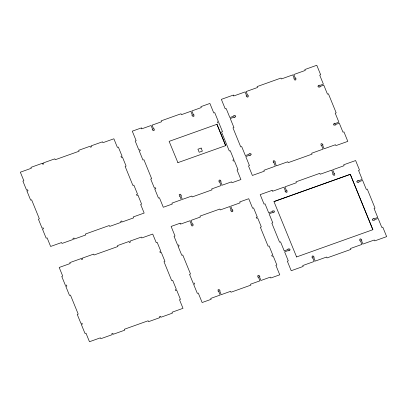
<?xml version="1.0" encoding="UTF-8"?>
<svg xmlns="http://www.w3.org/2000/svg" width="407" height="407" viewBox="0 0 407 407"><rect width="100%" height="100%" fill="white"/><g stroke="black" fill="none" stroke-linecap="round" stroke-linejoin="round"><path stroke-width="0.61" d="M274.018 201.597L350.274 174.364L372.837 229.711M296.54 256.965L372.888 229.696L350.305 174.298L273.952 201.567L296.586 256.944M177.905 162.647L169.124 141.371L216.987 124.277L225.692 145.63L177.859 162.663M216.941 124.298L225.626 145.604M42.364 163.283L30.952 167.358L31.324 168.269L20.35 172.192L23.855 180.789L22.899 181.13L26.577 190.145L27.61 189.779L28.017 190.766L26.979 191.137L30.657 200.152L31.614 199.812L39.367 218.834L38.411 219.175L42.089 228.195L43.122 227.823L43.524 228.815L42.491 229.182L46.169 238.202L47.12 237.861L50.631 246.459L61.605 242.536L61.976 243.452L73.387 239.377L72.985 238.385L74.018 238.019L74.42 239.006L85.836 234.931L85.465 234.015L109.32 225.493L109.697 226.409L121.108 222.334L120.706 221.342L121.739 220.976L122.141 221.963L133.552 217.887L133.181 216.972L144.154 213.054L140.649 204.456L141.605 204.116L137.927 195.101L136.894 195.467L136.493 194.48L137.525 194.108L133.847 185.093L132.896 185.434L125.137 166.407L126.094 166.066L122.415 157.051L121.383 157.423L120.981 156.43L122.014 156.064L118.34 147.044L117.384 147.385L113.879 138.787L102.905 142.709L102.528 141.794L91.117 145.869L91.519 146.861L90.486 147.227L90.084 146.24L78.673 150.315L79.044 151.231L55.184 159.748L54.813 158.837L43.401 162.912L43.803 163.904L42.771 164.27L42.364 163.283M141.265 127.961L132.275 131.171L136.152 140.685L135.2 141.025L138.873 150.041L139.906 149.669L140.313 150.661L139.28 151.028L142.954 160.048L143.91 159.707L151.663 178.729L150.712 179.07L154.385 188.085L155.418 187.719L155.825 188.706L154.787 189.077L158.465 198.092L159.422 197.751L163.299 207.265L172.283 204.055L171.912 203.144L181.339 199.776L179.853 196.138L179.456 196.281L179.197 194.526L180.23 194.154L180.56 194.963L180.957 194.821L181.288 195.63L180.886 195.767L182.372 199.405L191.794 196.042L192.17 196.952L212.052 189.85L211.676 188.94L221.103 185.572L219.617 181.934L219.22 182.077L218.895 181.273L219.292 181.13L218.961 180.321L219.994 179.955L220.324 180.759L220.721 180.616L221.052 181.425L220.655 181.568L222.136 185.205L231.563 181.837L231.934 182.753L240.919 179.543L237.042 170.029L237.998 169.688L234.32 160.673L233.287 161.04L232.885 160.053L233.918 159.681L230.24 150.666L229.289 151.007L221.53 131.985L222.487 131.644L218.808 122.624L217.776 122.995L217.374 122.008L218.406 121.637L214.728 112.622L213.777 112.963L209.895 103.449L200.91 106.659L201.282 107.57L191.86 110.938L193.34 114.576L193.737 114.433L194.068 115.242L193.671 115.379L193.997 116.188L192.964 116.56L192.638 115.751L192.236 115.893L191.911 115.084L192.308 114.942L190.822 111.309L181.4 114.672L181.029 113.762L161.147 120.859L161.518 121.774L152.091 125.137L153.576 128.775L153.973 128.637L154.304 129.441L153.902 129.584L154.233 130.393L153.2 130.759L152.142 129.289L152.544 129.146L151.058 125.509L141.636 128.877L141.265 127.961M233.277 95.101L221.352 99.359L225.229 108.873L226.18 108.532L229.858 117.547L233.659 116.188L233.506 115.807L234.346 115.507L234.503 115.888L235.348 115.588L235.75 116.575L234.905 116.875L235.063 117.257L234.218 117.557L234.061 117.18L230.26 118.534L233.939 127.554L232.982 127.895L240.74 146.917L241.692 146.576L245.37 155.591L249.17 154.238L249.018 153.856L249.857 153.556L250.015 153.932L250.86 153.632L251.261 154.624L250.417 154.925L250.575 155.306L249.73 155.606L249.572 155.225L245.772 156.583L249.45 165.598L248.494 165.939L252.371 175.453L264.301 171.189L263.929 170.279L275.341 166.204L273.86 162.566L273.463 162.708L273.133 161.9L273.529 161.757L273.204 160.953L274.237 160.582L274.562 161.391L274.964 161.248L275.29 162.052L274.893 162.195L276.378 165.832L287.79 161.757L288.161 162.668L312.021 154.151L311.65 153.236L323.061 149.16L321.576 145.523L321.179 145.665L320.919 143.91L321.952 143.539L322.283 144.348L322.68 144.205L323.01 145.009L322.614 145.151L324.094 148.789L335.505 144.714L335.882 145.63L347.807 141.366L343.93 131.858L342.979 132.199L339.301 123.179L335.5 124.537L335.653 124.918L334.813 125.219L334.656 124.837L333.811 125.137L333.409 124.15L334.254 123.85L334.096 123.469L334.941 123.168L335.098 123.55L338.899 122.192L335.22 113.171L336.177 112.831L328.418 93.808L327.467 94.149L323.789 85.134L319.988 86.493L320.141 86.869L319.302 87.174L319.144 86.793L318.299 87.093L317.898 86.106L318.742 85.801L318.584 85.424L319.429 85.119L319.587 85.501L323.387 84.142L319.709 75.127L320.665 74.786L316.788 65.273L304.858 69.536L305.23 70.447L293.818 74.522L295.299 78.159L295.696 78.017L296.026 78.826L295.63 78.968L295.955 79.772L294.922 80.143L293.869 78.673L294.266 78.531L292.781 74.893L281.369 78.968L280.998 78.058L257.138 86.579L257.509 87.49L246.098 91.565L247.583 95.202L247.98 95.06L248.306 95.869L247.909 96.011L248.239 96.815L247.207 97.187L246.876 96.378L246.479 96.52L246.149 95.716L246.545 95.574L245.065 91.936L233.654 96.011L233.277 95.101M201.124 148.077L197.939 149.211L199.181 152.259L202.365 151.119L201.124 148.077M81.207 258.552L69.795 262.627L70.167 263.538L59.193 267.46L62.698 276.058L61.742 276.399L65.42 285.414L66.453 285.048L66.855 286.035L65.822 286.406L69.495 295.421L70.452 295.08L78.21 314.102L77.254 314.443L80.932 323.463L81.965 323.092L82.367 324.084L81.334 324.45L85.007 333.47L85.963 333.13L89.469 341.727L100.443 337.805L100.819 338.721L112.23 334.646L111.828 333.654L112.861 333.287L113.263 334.274L124.674 330.199L124.303 329.283L148.163 320.762L148.535 321.678L159.946 317.602L159.544 316.61L160.577 316.244L160.984 317.231L172.395 313.156L172.024 312.24L182.997 308.323L179.492 299.725L180.443 299.384L176.77 290.364L175.738 290.735L175.331 289.748L176.368 289.377L172.69 280.362L171.734 280.703L163.98 261.676L164.937 261.335L161.258 252.32L160.226 252.691L159.819 251.699L160.857 251.333L157.178 242.313L156.227 242.653L152.717 234.056L141.743 237.978L141.371 237.062L129.96 241.137L130.362 242.129L129.329 242.496L128.922 241.509L117.511 245.584L117.882 246.5L94.027 255.016L93.651 254.105L82.239 258.18L82.641 259.173L81.609 259.539L81.207 258.552M180.103 223.229L171.118 226.44L174.995 235.953L174.038 236.294L177.717 245.309L178.749 244.938L179.151 245.93L178.118 246.296L181.797 255.316L182.748 254.975L190.507 273.997L189.55 274.338L193.228 283.353L194.261 282.987L194.663 283.974L193.63 284.345L197.309 293.361L198.26 293.02L202.137 302.533L211.126 299.323L210.755 298.407L220.177 295.044L218.696 291.407L218.3 291.549L217.969 290.74L218.366 290.598L218.035 289.794L219.073 289.423L220.126 290.893L219.729 291.036L221.21 294.673L230.637 291.31L231.008 292.221L250.89 285.119L250.519 284.208L259.941 280.84L258.46 277.203L258.063 277.345L257.733 276.541L258.13 276.399L257.804 275.59L258.837 275.224L259.167 276.027L259.564 275.885L259.89 276.694L259.493 276.836L260.979 280.474L270.401 277.106L270.772 278.022L279.762 274.811L275.885 265.298L276.836 264.957L273.163 255.942L272.125 256.308L271.723 255.321L272.756 254.95L269.083 245.935L268.127 246.276L260.373 227.254L261.325 226.913L257.651 217.893L256.613 218.264L256.212 217.277L257.244 216.906L253.571 207.891L252.615 208.231L248.738 198.718L239.748 201.928L240.125 202.839L230.698 206.207L232.183 209.844L232.58 209.702L232.906 210.505L232.509 210.648L232.84 211.457L231.807 211.823L231.476 211.019L231.079 211.162L230.749 210.353L231.145 210.21L229.665 206.573L220.238 209.941L219.866 209.03L199.985 216.127L200.356 217.043L190.934 220.406L192.414 224.043L192.816 223.901L193.142 224.71L192.745 224.852L193.076 225.656L192.038 226.027L190.985 224.557L191.382 224.415L189.901 220.777L180.474 224.145L180.103 223.229M272.12 190.364L260.19 194.627L264.067 204.141L265.023 203.8L268.696 212.815L272.502 211.457L272.344 211.075L273.189 210.775L273.341 211.157L274.186 210.857L274.588 211.844L273.056 212.825L272.904 212.449L269.103 213.802L272.776 222.822L271.825 223.163L279.578 242.185L280.535 241.844L284.208 250.86L288.014 249.506L287.856 249.125L288.7 248.825L288.853 249.201L289.698 248.901L290.099 249.893L289.26 250.193L289.413 250.575L288.568 250.875L288.415 250.493L284.615 251.852L288.288 260.867L287.337 261.208L291.214 270.721L303.144 266.458L302.772 265.547L314.184 261.472L312.698 257.835L312.301 257.977L311.976 257.168L312.373 257.026L312.042 256.222L313.075 255.85L313.405 256.659L313.802 256.517L314.133 257.321L313.736 257.463L315.216 261.101L326.628 257.026L327.004 257.936L350.859 249.415L350.488 248.504L361.899 244.429L360.419 240.791L360.022 240.934L359.691 240.125L360.088 239.982L359.763 239.179L360.795 238.807L361.126 239.616L361.523 239.474L361.848 240.278L361.452 240.42L362.937 244.058L374.348 239.982L374.72 240.898L386.65 236.635L382.773 227.121L381.817 227.462L378.144 218.447L374.338 219.805L374.496 220.187L372.654 220.406L372.252 219.419L373.092 219.119L372.939 218.737L373.784 218.437L373.936 218.818L377.737 217.46L374.064 208.44L375.015 208.099L367.262 189.077L366.305 189.418L362.632 180.403L358.826 181.761L358.984 182.138L358.14 182.443L357.987 182.061L357.143 182.361L356.741 181.369L357.58 181.069L357.427 180.693L358.272 180.387L358.425 180.769L362.225 179.411L358.552 170.396L359.503 170.055L355.626 160.541L343.696 164.804L344.068 165.715L332.656 169.79L334.142 173.428L334.539 173.285L334.798 175.041L333.765 175.412L333.435 174.603L333.038 174.745L332.707 173.942L333.104 173.799L331.624 170.162L320.212 174.237L319.836 173.326L295.981 181.848L296.352 182.758L284.941 186.833L286.421 190.471L286.818 190.328L287.149 191.137L286.752 191.28L287.077 192.084L286.045 192.455L285.714 191.646L285.317 191.789L284.992 190.985L285.388 190.842L283.903 187.205L272.492 191.28L272.12 190.364"/></g></svg>
